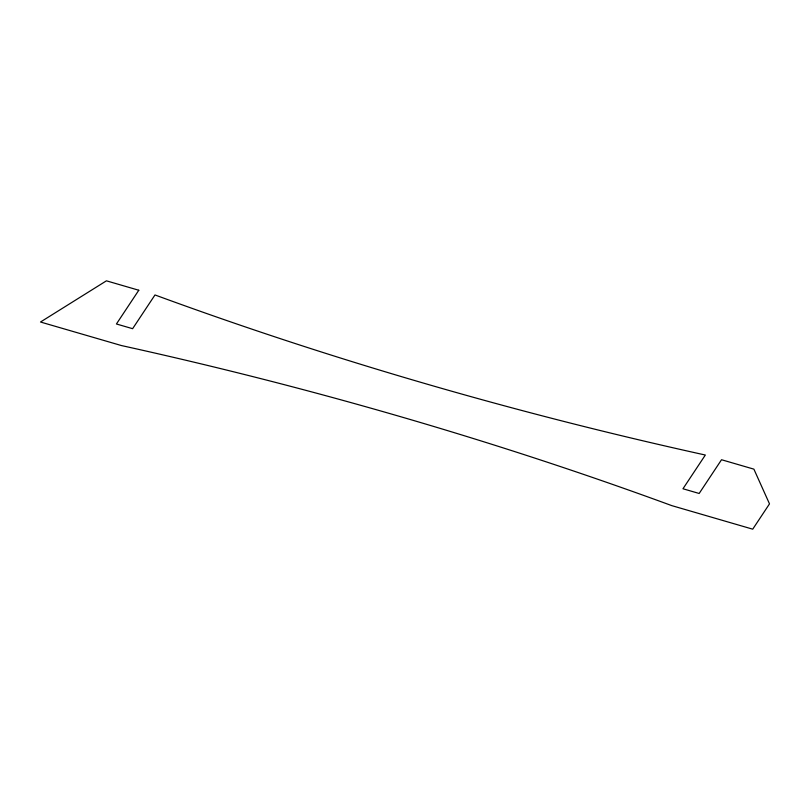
<?xml version="1.0" encoding="UTF-8"?>
<svg xmlns="http://www.w3.org/2000/svg" width="810" height="810" viewBox="0 0 810 810"><rect width="100%" height="100%" fill="white"/><g stroke="black" fill="none" stroke-linecap="round" stroke-linejoin="round"><path stroke-width="1.21" d="M138.793 290.243L116.427 323.98L132.617 328.688L154.983 294.951A2500.632 1369.254 8.1 0 0 705.338 455.028L682.972 488.764L699.162 493.472L721.528 459.736L753.897 469.152L769.5 503.871L752.723 529.173L671.794 505.632A2500.632 1369.254 8.1 0 0 121.439 345.556L40.5 322.016L106.424 280.827L138.793 290.243"/></g></svg>
